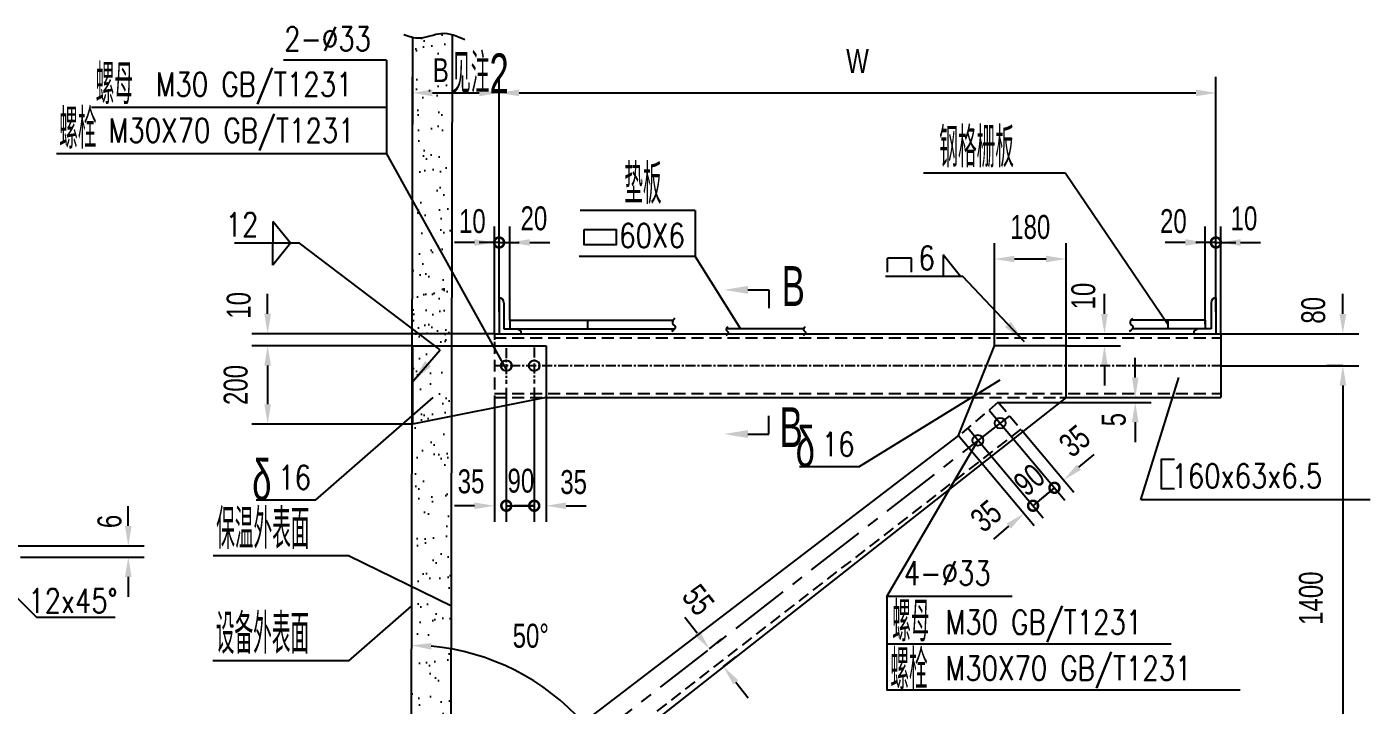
# Model space of a CAD drawing. Extents: x 148 to 221443, y -36682 to 6758.
# Drawn here: x 161938 to 165308, y -20373 to -18671 of the extents above; entities that cross this region are included whole.
import ezdxf
from ezdxf.enums import TextEntityAlignment as Align

# ---------------------------------------------------------------- set-up
doc = ezdxf.new("R2010")
doc.units = 0
doc.header["$LTSCALE"] = 10
doc.header["$MEASUREMENT"] = 0
for name, pattern in [('CENTERX2', [4, 2.5, -0.5, 0.5, -0.5]), ('HIDDENX2', [0.75, 0.5, -0.25]), ('PHANTOM', [2.5, 1.25, -0.25, 0.25, -0.25, 0.25, -0.25])]:
    doc.linetypes.add(name, pattern=pattern)
for name, color, linetype in [('2', 4, 'Continuous'), ('3', 255, 'Continuous'), ('6', 4, 'PHANTOM'), ('9', 6, 'Continuous'), ('CENTER', 1, 'CENTERX2'), ('WHITE', 7, 'Continuous')]:
    doc.layers.add(name, color=color, linetype=linetype)
doc.styles.add('HZ', font='ROMS.SHX', dxfattribs={"width": 0.75, "bigfont": 'GBCBIG.SHX'})
doc.styles.get("Standard").update_dxf_attribs({"font": 'wison_e.shx', "width": 0.75, "bigfont": 'wison_c.shx'})
doc.styles.add('XW', font='ROMANS.shx', dxfattribs={"width": 0.85})
doc.dimstyles.new('DIM1', dxfattribs={"dimscale": 20, "dimtxt": 3, "dimasz": 2.5, "dimexe": 2, "dimexo": 0, "dimgap": 1, "dimtad": 0, "dimdec": 0, "dimzin": 0, "dimdsep": 46, "dimtxsty": 'Standard', "dimcen": 2, "dimclrd": 3, "dimclre": 3, "dimclrt": 3, "dimadec": 0, "dimazin": 0, "dimtfac": 0.666667, "dimtdec": 0, "dimtofl": 0, "dimtmove": 2, "dimatfit": 1, "dimfxl": 2, "dimtvp": 1.333333, "dimtolj": 1, "dimtzin": 0, "dimarcsym": 0})

# ---------------------------------------------------------------- blocks, each defined once
blk = doc.blocks.new('*D1631')
at = {"layer": '2', "color": 3, "lineweight": -2}
for p, q in [((164641.7, -19390.9), (164641.7, -19340.9)), ((164473.1, -19440.9), (164681.7, -19440.9)), ((164545.3, -19470.8), (164681.7, -19470.8)), ((164641.7, -19520.8), (164641.7, -19570.8))]:
    blk.add_line(p, q, dxfattribs=at)
at = {"layer": '2', "color": 3}
for points in [[(164633.4, -19390.9), (164650, -19390.9), (164641.7, -19440.9)], [(164650, -19520.8), (164633.4, -19520.8), (164641.7, -19470.8)]]:
    blk.add_solid(points, dxfattribs=at)
at = {"layer": 'Defpoints', "color": 0}
for p in [(164473.1, -19440.9), (164641.7, -19440.9), (164545.3, -19470.8)]:
    blk.add_point(p, dxfattribs=at)
at = {"layer": '2', "color": 3, "insert": (164589, -19346.3), "char_height": 60, "attachment_point": 5, "rotation": 90}
blk.add_mtext('\\A1;10', dxfattribs=at)
blk = doc.blocks.new('*D1632')
at = {"layer": '2', "color": 3, "lineweight": -2}
for p, q in [((164718.9, -19550.9), (164718.9, -19500.9)), ((164375.4, -19612.9), (164758.9, -19612.9)), ((164529.7, -19600.9), (164758.9, -19600.9)), ((164718.9, -19662.9), (164718.9, -19712.9))]:
    blk.add_line(p, q, dxfattribs=at)
at = {"layer": '2', "color": 3}
for points in [[(164710.6, -19550.9), (164727.3, -19550.9), (164718.9, -19600.9)], [(164727.3, -19662.9), (164710.6, -19662.9), (164718.9, -19612.9)]]:
    blk.add_solid(points, dxfattribs=at)
at = {"layer": 'Defpoints', "color": 0}
for p in [(164375.4, -19612.9), (164529.7, -19600.9), (164718.9, -19600.9)]:
    blk.add_point(p, dxfattribs=at)
at = {"layer": '2', "color": 3, "insert": (164665.5, -19656.3), "char_height": 60, "attachment_point": 5, "rotation": 90}
blk.add_mtext('\\A1;5', dxfattribs=at)
blk = doc.blocks.new('_DotSmall')
at = {"layer": 'WHITE', "color": 0, "const_width": 0.5}
blk.add_lwpolyline([(-0.0625, 0, 1), (0.0625, 0, 1)], format="xyb", close=True, dxfattribs=at)
blk = doc.blocks.new('*D1633')
at = {"layer": '2', "color": 3, "lineweight": -2}
for p, q in [((164433.3, -19681.8), (164564.9, -19838.6)), ((164410.3, -19701.1), (164541.9, -19857.9)), ((164577.5, -19775.9), (164615.8, -19743.7)), ((164516.2, -19827.3), (164477.9, -19859.4))]:
    blk.add_line(p, q, dxfattribs=at)
at = {"layer": '2', "color": 3}
blk.add_solid([(164572.1, -19769.5), (164582.8, -19782.2), (164539.2, -19808)], dxfattribs=at)
at = {"layer": 'Defpoints', "color": 0}
for p in [(164433.3, -19681.8), (164410.3, -19701.1), (164539.2, -19808)]:
    blk.add_point(p, dxfattribs=at)
at = {"layer": '2', "color": 3, "lineweight": -2, "xscale": 50, "yscale": 50, "zscale": 50, "rotation": 39.99999999980513}
blk.add_blockref('_DotSmall', (164516.2, -19827.3), dxfattribs=at)
at = {"layer": '2', "color": 3, "insert": (164567, -19709.8), "char_height": 60, "attachment_point": 5, "rotation": 40}
blk.add_mtext('\\A1;35', dxfattribs=at)
blk = doc.blocks.new('*D1634')
at = {"layer": '2', "color": 3, "lineweight": -2}
for p, q in [((163122.9, -19385.8), (163122.9, -18796.5)), ((164921.3, -19385.9), (164921.3, -18796.5)), ((163172.9, -18836.5), (164871.3, -18836.5))]:
    blk.add_line(p, q, dxfattribs=at)
at = {"layer": '2', "color": 3}
for points in [[(163172.9, -18828.2), (163172.9, -18844.9), (163122.9, -18836.5)], [(164871.3, -18844.9), (164871.3, -18828.2), (164921.3, -18836.5)]]:
    blk.add_solid(points, dxfattribs=at)
at = {"layer": 'Defpoints', "color": 0}
for p in [(164921.3, -18836.5), (163122.9, -19385.8), (164921.3, -19385.9)]:
    blk.add_point(p, dxfattribs=at)
at = {"layer": '2', "color": 3, "insert": (164022.1, -18756.5), "char_height": 60, "attachment_point": 5}
blk.add_mtext('\\A1;W', dxfattribs=at)
blk = doc.blocks.new('*D1635')
at = {"layer": '2', "color": 3, "lineweight": -2}
for p, q in [((163210.9, -19575.5), (163210.9, -19912.3)), ((163240.9, -19600.8), (163240.9, -19912.3)), ((163210.9, -19872.3), (163160.9, -19872.3)), ((163290.9, -19872.3), (163340.9, -19872.3))]:
    blk.add_line(p, q, dxfattribs=at)
at = {"layer": '2', "color": 3}
blk.add_solid([(163290.9, -19864), (163290.9, -19880.7), (163240.9, -19872.3)], dxfattribs=at)
at = {"layer": 'Defpoints', "color": 0}
for p in [(163210.9, -19575.5), (163240.9, -19600.8), (163240.9, -19872.3)]:
    blk.add_point(p, dxfattribs=at)
at = {"layer": '2', "color": 3, "lineweight": -2, "xscale": 50, "yscale": 50, "zscale": 50}
blk.add_blockref('_DotSmall', (163210.9, -19872.3), dxfattribs=at)
at = {"layer": '2', "color": 3, "insert": (163309.8, -19813.3), "char_height": 60, "attachment_point": 5}
blk.add_mtext('\\A1;35', dxfattribs=at)
blk = doc.blocks.new('*D1636')
at = {"layer": '2', "color": 3, "lineweight": -2}
for p, q in [((163140.9, -19576.3), (163140.9, -19912.3)), ((163210.9, -19575.5), (163210.9, -19912.3)), ((163140.9, -19872.3), (163210.9, -19872.3))]:
    blk.add_line(p, q, dxfattribs=at)
at = {"layer": 'Defpoints', "color": 0}
for p in [(163140.9, -19576.3), (163210.9, -19575.5), (163210.9, -19872.3)]:
    blk.add_point(p, dxfattribs=at)
at = {"layer": '2', "color": 3, "lineweight": -2, "xscale": 50, "yscale": 50, "zscale": 50, "rotation": 180}
blk.add_blockref('_DotSmall', (163140.9, -19872.3), dxfattribs=at)
at = {"layer": '2', "color": 3, "lineweight": -2, "xscale": 50, "yscale": 50, "zscale": 50}
blk.add_blockref('_DotSmall', (163210.9, -19872.3), dxfattribs=at)
at = {"layer": '2', "color": 3, "insert": (163177.5, -19809.8), "char_height": 60, "attachment_point": 5}
blk.add_mtext('\\A1;90', dxfattribs=at)
blk = doc.blocks.new('*D1637')
at = {"layer": '2', "color": 3, "lineweight": -2}
for p, q in [((163140.9, -19576.3), (163140.9, -19912.3)), ((163110.9, -19600.8), (163110.9, -19912.3)), ((163060.9, -19872.3), (163010.9, -19872.3)), ((163140.9, -19872.3), (163190.9, -19872.3))]:
    blk.add_line(p, q, dxfattribs=at)
at = {"layer": '2', "color": 3}
blk.add_solid([(163060.9, -19880.7), (163060.9, -19864), (163110.9, -19872.3)], dxfattribs=at)
at = {"layer": 'Defpoints', "color": 0}
for p in [(163140.9, -19576.3), (163110.9, -19600.8), (163140.9, -19872.3)]:
    blk.add_point(p, dxfattribs=at)
at = {"layer": '2', "color": 3, "lineweight": -2, "xscale": 50, "yscale": 50, "zscale": 50, "rotation": 180}
blk.add_blockref('_DotSmall', (163140.9, -19872.3), dxfattribs=at)
at = {"layer": '2', "color": 3, "insert": (163052.4, -19811.5), "char_height": 60, "attachment_point": 5}
blk.add_mtext('\\A1;35', dxfattribs=at)
blk = doc.blocks.new('*D1638')
at = {"layer": '2', "color": 3, "lineweight": -2}
for p, q in [((162542.1, -19390.8), (162542.1, -19340.8)), ((163110.9, -19440.8), (162502.1, -19440.8)), ((162905.5, -19470.8), (162502.1, -19470.8)), ((162542.1, -19520.8), (162542.1, -19570.8))]:
    blk.add_line(p, q, dxfattribs=at)
at = {"layer": '2', "color": 3}
for points in [[(162533.8, -19390.8), (162550.5, -19390.8), (162542.1, -19440.8)], [(162550.5, -19520.8), (162533.8, -19520.8), (162542.1, -19470.8)]]:
    blk.add_solid(points, dxfattribs=at)
at = {"layer": 'Defpoints', "color": 0}
for p in [(162542.1, -19440.8), (163110.9, -19440.8), (162905.5, -19470.8)]:
    blk.add_point(p, dxfattribs=at)
at = {"layer": '2', "color": 3, "insert": (162469.6, -19369.5), "char_height": 60, "attachment_point": 5, "rotation": 90}
blk.add_mtext('\\A1;10', dxfattribs=at)
blk = doc.blocks.new('*D1639')
at = {"layer": '2', "color": 3, "lineweight": -2}
for p, q in [((162905.5, -19470.8), (162502.1, -19470.8)), ((162542.1, -19520.8), (162542.1, -19617.8)), ((162905.5, -19667.8), (162502.1, -19667.8))]:
    blk.add_line(p, q, dxfattribs=at)
at = {"layer": '2', "color": 3}
for points in [[(162550.5, -19520.8), (162533.8, -19520.8), (162542.1, -19470.8)], [(162533.8, -19617.8), (162550.5, -19617.8), (162542.1, -19667.8)]]:
    blk.add_solid(points, dxfattribs=at)
at = {"layer": 'Defpoints', "color": 0}
for p in [(162905.5, -19470.8), (162542.1, -19667.8), (162905.5, -19667.8)]:
    blk.add_point(p, dxfattribs=at)
at = {"layer": '2', "color": 3, "insert": (162462.1, -19569.3), "char_height": 60, "attachment_point": 5, "rotation": 90}
blk.add_mtext('\\A1;200', dxfattribs=at)
blk = doc.blocks.new('*D1640')
at = {"layer": '2', "color": 3, "lineweight": -2}
blk.add_arc((162901.4, -20800.6), 577.9, 41.4279, 84.9036, dxfattribs=at)
at = {"layer": '2', "color": 3}
for points in [[(162953.1, -20216.6), (162952.4, -20233.3), (162902.8, -20222.7)], [(163328.2, -20423.4), (163341.2, -20413), (163366.1, -20457.1)]]:
    blk.add_solid(points, dxfattribs=at)
at = {"layer": 'Defpoints', "color": 0}
for p in [(162905.5, -19101.8), (163967.2, -20012.8), (163238.9, -20331.5), (163085, -20664.9), (162901.1, -20929.7)]:
    blk.add_point(p, dxfattribs=at)
at = {"layer": '2', "color": 3, "insert": (163202.4, -20198.8), "char_height": 60, "attachment_point": 5, "rotation": 0.1}
blk.add_mtext('50%%D', dxfattribs=at)
blk = doc.blocks.new('*D1645')
at = {"layer": '2', "color": 3, "lineweight": -2}
for p, q in [((164410.3, -19701.1), (164541.9, -19857.9)), ((164356.7, -19746.1), (164488.3, -19902.9)), ((164462.6, -19872.3), (164516.2, -19827.3))]:
    blk.add_line(p, q, dxfattribs=at)
at = {"layer": 'Defpoints', "color": 0}
for p in [(164410.3, -19701.1), (164356.7, -19746.1), (164516.2, -19827.3)]:
    blk.add_point(p, dxfattribs=at)
at = {"layer": '2', "color": 3, "lineweight": -2, "xscale": 50, "yscale": 50, "zscale": 50}
for p, rotation in [((164516.2, -19827.3), 39.9999999997998), ((164462.6, -19872.3), 219.9999999997998)]:
    blk.add_blockref('_DotSmall', p, dxfattribs=dict(at, rotation=rotation))
at = {"layer": '2', "color": 3, "insert": (164453, -19807.1), "char_height": 60, "attachment_point": 5, "rotation": 40}
blk.add_mtext('\\A1;90', dxfattribs=at)
blk = doc.blocks.new('*D1646')
at = {"layer": '2', "color": 3, "lineweight": -2}
for p, q in [((164356.7, -19746.1), (164488.3, -19902.9)), ((164333.7, -19765.4), (164465.3, -19922.2)), ((164462.6, -19872.3), (164500.9, -19840.1)), ((164401.3, -19923.7), (164363, -19955.8))]:
    blk.add_line(p, q, dxfattribs=at)
at = {"layer": '2', "color": 3}
blk.add_solid([(164406.6, -19930.1), (164395.9, -19917.3), (164439.6, -19891.6)], dxfattribs=at)
at = {"layer": 'Defpoints', "color": 0}
for p in [(164356.7, -19746.1), (164333.7, -19765.4), (164462.6, -19872.3)]:
    blk.add_point(p, dxfattribs=at)
at = {"layer": '2', "color": 3, "lineweight": -2, "xscale": 50, "yscale": 50, "zscale": 50, "rotation": 219.9999999997785}
blk.add_blockref('_DotSmall', (164462.6, -19872.3), dxfattribs=at)
at = {"layer": '2', "color": 3, "insert": (164344.7, -19898), "char_height": 60, "attachment_point": 5, "rotation": 40}
blk.add_mtext('\\A1;35', dxfattribs=at)
blk = doc.blocks.new('*D1647')
at = {"layer": '2', "color": 3, "lineweight": -2}
for p, q in [((162905.5, -18954.4), (162905.5, -18796.5)), ((163122.9, -19385.8), (163122.9, -18796.5)), ((162955.5, -18836.5), (163072.9, -18836.5))]:
    blk.add_line(p, q, dxfattribs=at)
at = {"layer": '2', "color": 3}
for points in [[(162955.5, -18828.2), (162955.5, -18844.9), (162905.5, -18836.5)], [(163072.9, -18844.9), (163072.9, -18828.2), (163122.9, -18836.5)]]:
    blk.add_solid(points, dxfattribs=at)
at = {"layer": 'Defpoints', "color": 0}
for p in [(163122.9, -18836.5), (162905.5, -18954.4), (163122.9, -19385.8)]:
    blk.add_point(p, dxfattribs=at)
at = {"layer": '2', "color": 3, "insert": (162976.6, -18779.5), "char_height": 60, "attachment_point": 5}
blk.add_mtext('\\A1;B', dxfattribs=at)
blk = doc.blocks.new('*D1648')
at = {"layer": '2', "color": 3, "lineweight": -2}
for p, q in [((163122.9, -19365.8), (163122.9, -19171.9)), ((163149.9, -19406.8), (163149.9, -19171.9)), ((163122.9, -19211.9), (163072.9, -19211.9)), ((163199.9, -19211.9), (163249.9, -19211.9))]:
    blk.add_line(p, q, dxfattribs=at)
at = {"layer": '2', "color": 3}
blk.add_solid([(163199.9, -19203.5), (163199.9, -19220.2), (163149.9, -19211.9)], dxfattribs=at)
at = {"layer": 'Defpoints', "color": 0}
for p in [(163122.9, -19211.9), (163122.9, -19365.8), (163149.9, -19406.8)]:
    blk.add_point(p, dxfattribs=at)
at = {"layer": '2', "color": 3, "lineweight": -2, "xscale": 50, "yscale": 50, "zscale": 50}
blk.add_blockref('_DotSmall', (163122.9, -19211.9), dxfattribs=at)
at = {"layer": '2', "color": 3, "insert": (163210.2, -19151.7), "char_height": 60, "attachment_point": 5}
blk.add_mtext('\\A1;20', dxfattribs=at)
blk = doc.blocks.new('*D1649')
at = {"layer": '2', "color": 3, "lineweight": -2}
for p, q in [((163110.9, -19440.8), (163110.9, -19171.9)), ((163122.9, -19365.8), (163122.9, -19171.9)), ((163060.9, -19211.9), (163010.9, -19211.9)), ((163122.9, -19211.9), (163172.9, -19211.9))]:
    blk.add_line(p, q, dxfattribs=at)
at = {"layer": '2', "color": 3}
blk.add_solid([(163060.9, -19220.2), (163060.9, -19203.5), (163110.9, -19211.9)], dxfattribs=at)
at = {"layer": 'Defpoints', "color": 0}
for p in [(163122.9, -19211.9), (163122.9, -19365.8), (163110.9, -19440.8)]:
    blk.add_point(p, dxfattribs=at)
at = {"layer": '2', "color": 3, "lineweight": -2, "xscale": 50, "yscale": 50, "zscale": 50, "rotation": 180}
blk.add_blockref('_DotSmall', (163122.9, -19211.9), dxfattribs=at)
at = {"layer": '2', "color": 3, "insert": (163055.7, -19158.6), "char_height": 60, "attachment_point": 5}
blk.add_mtext('\\A1;10', dxfattribs=at)
blk = doc.blocks.new('*D1650')
at = {"layer": '2', "color": 3, "lineweight": -2}
for p, q in [((164365.7, -19470.8), (164365.7, -19213.3)), ((164545.3, -19470.8), (164545.3, -19213.3)), ((164495.3, -19253.3), (164415.7, -19253.3))]:
    blk.add_line(p, q, dxfattribs=at)
at = {"layer": '2', "color": 3}
for points in [[(164415.7, -19245), (164415.7, -19261.6), (164365.7, -19253.3)], [(164495.3, -19261.6), (164495.3, -19245), (164545.3, -19253.3)]]:
    blk.add_solid(points, dxfattribs=at)
at = {"layer": 'Defpoints', "color": 0}
for p in [(164365.7, -19253.3), (164365.7, -19470.8), (164545.3, -19470.8)]:
    blk.add_point(p, dxfattribs=at)
at = {"layer": '2', "color": 3, "insert": (164455.5, -19173.3), "char_height": 60, "attachment_point": 5}
blk.add_mtext('\\A1;180', dxfattribs=at)
blk = doc.blocks.new('*D1651')
at = {"layer": '2', "color": 3, "lineweight": -2}
for p, q in [((165239.9, -19390.9), (165239.9, -19340.9)), ((164933.3, -19440.9), (165279.9, -19440.9)), ((164933.3, -19520.9), (165279.9, -19520.9)), ((165239.9, -19570.9), (165239.9, -19620.9))]:
    blk.add_line(p, q, dxfattribs=at)
at = {"layer": '2', "color": 3}
for points in [[(165231.5, -19390.9), (165248.2, -19390.9), (165239.9, -19440.9)], [(165248.2, -19570.9), (165231.5, -19570.9), (165239.9, -19520.9)]]:
    blk.add_solid(points, dxfattribs=at)
at = {"layer": 'Defpoints', "color": 0}
for p in [(164933.3, -19440.9), (164933.3, -19520.9), (165239.9, -19520.9)]:
    blk.add_point(p, dxfattribs=at)
at = {"layer": '2', "color": 3, "insert": (165165.9, -19382), "char_height": 60, "attachment_point": 5, "rotation": 90}
blk.add_mtext('\\A1;80', dxfattribs=at)
blk = doc.blocks.new('*D1652')
at = {"layer": '2', "color": 3, "lineweight": -2}
for p, q in [((164921.3, -19365.9), (164921.3, -19171.9)), ((164933.3, -19440.9), (164933.3, -19171.9)), ((164921.3, -19211.9), (164871.3, -19211.9)), ((164983.3, -19211.9), (165033.3, -19211.9))]:
    blk.add_line(p, q, dxfattribs=at)
at = {"layer": '2', "color": 3}
blk.add_solid([(164983.3, -19203.5), (164983.3, -19220.2), (164933.3, -19211.9)], dxfattribs=at)
at = {"layer": 'Defpoints', "color": 0}
for p in [(164921.3, -19211.9), (164921.3, -19365.9), (164933.3, -19440.9)]:
    blk.add_point(p, dxfattribs=at)
at = {"layer": '2', "color": 3, "lineweight": -2, "xscale": 50, "yscale": 50, "zscale": 50}
blk.add_blockref('_DotSmall', (164921.3, -19211.9), dxfattribs=at)
at = {"layer": '2', "color": 3, "insert": (164991.8, -19151.7), "char_height": 60, "attachment_point": 5}
blk.add_mtext('\\A1;10', dxfattribs=at)
blk = doc.blocks.new('*D1653')
at = {"layer": '2', "color": 3, "lineweight": -2}
for p, q in [((164894.3, -19416.9), (164894.3, -19171.9)), ((164921.3, -19365.9), (164921.3, -19171.9)), ((164844.3, -19211.9), (164794.3, -19211.9)), ((164921.3, -19211.9), (164971.3, -19211.9))]:
    blk.add_line(p, q, dxfattribs=at)
at = {"layer": '2', "color": 3}
blk.add_solid([(164844.3, -19220.2), (164844.3, -19203.5), (164894.3, -19211.9)], dxfattribs=at)
at = {"layer": 'Defpoints', "color": 0}
for p in [(164921.3, -19211.9), (164921.3, -19365.9), (164894.3, -19416.9)]:
    blk.add_point(p, dxfattribs=at)
at = {"layer": '2', "color": 3, "lineweight": -2, "xscale": 50, "yscale": 50, "zscale": 50, "rotation": 180}
blk.add_blockref('_DotSmall', (164921.3, -19211.9), dxfattribs=at)
at = {"layer": '2', "color": 3, "insert": (164814.6, -19158.6), "char_height": 60, "attachment_point": 5}
blk.add_mtext('\\A1;20', dxfattribs=at)
blk = doc.blocks.new('*D1655')
at = {"layer": '2', "color": 3, "lineweight": -2}
for p, q in [((165239.9, -19520.9), (165199.9, -19520.9)), ((165239.9, -19570.9), (165239.9, -20637.6)), ((163062.6, -20687.6), (165279.9, -20687.6))]:
    blk.add_line(p, q, dxfattribs=at)
at = {"layer": '2', "color": 3}
for points in [[(165248.2, -19570.9), (165231.5, -19570.9), (165239.9, -19520.9)], [(165231.5, -20637.6), (165248.2, -20637.6), (165239.9, -20687.6)]]:
    blk.add_solid(points, dxfattribs=at)
at = {"layer": 'Defpoints', "color": 0}
for p in [(165239.9, -19520.9), (163062.6, -20687.6), (165239.9, -20687.6)]:
    blk.add_point(p, dxfattribs=at)
at = {"layer": '2', "color": 3, "insert": (165159.9, -20104.2), "char_height": 60, "attachment_point": 5, "rotation": 90}
blk.add_mtext('\\A1;1400', dxfattribs=at)
blk = doc.blocks.new('*D1667')
at = {"layer": '2', "color": 3, "lineweight": -2}
for p, q in [((163619.6, -20191.9), (163588.8, -20152.6)), ((163650.5, -20231.2), (163682, -20206.5)), ((163685.7, -20276), (163717.2, -20251.3)), ((163716.6, -20315.3), (163747.5, -20354.6))]:
    blk.add_line(p, q, dxfattribs=at)
at = {"layer": '2', "color": 3}
for points in [[(163613.1, -20197), (163626.2, -20186.7), (163650.5, -20231.2)], [(163723.2, -20310.2), (163710.1, -20320.5), (163685.7, -20276)]]:
    blk.add_solid(points, dxfattribs=at)
at = {"layer": 'Defpoints', "color": 0}
for p in [(163650.5, -20231.2), (163685.7, -20276), (163685.7, -20276)]:
    blk.add_point(p, dxfattribs=at)
at = {"layer": '2', "color": 3, "insert": (163622.6, -20108.5), "char_height": 60, "attachment_point": 5, "rotation": 308.1481}
blk.add_mtext('\\A1;55', dxfattribs=at)
blk = doc.blocks.new('*D1674')
at = {"layer": '2', "color": 3, "lineweight": -2}
for p, q in [((161894.4, -20185.5), (161894.4, -20466.9)), ((161880.4, -20211), (161880.4, -20466.9)), ((161830.4, -20426.9), (161780.4, -20426.9)), ((161944.4, -20426.9), (161994.4, -20426.9))]:
    blk.add_line(p, q, dxfattribs=at)
at = {"layer": '2', "color": 3}
for points in [[(161830.4, -20435.2), (161830.4, -20418.6), (161880.4, -20426.9)], [(161944.4, -20418.6), (161944.4, -20435.2), (161894.4, -20426.9)]]:
    blk.add_solid(points, dxfattribs=at)
at = {"layer": 'Defpoints', "color": 0}
for p in [(161894.4, -20185.5), (161880.4, -20211), (161894.4, -20426.9)]:
    blk.add_point(p, dxfattribs=at)
at = {"layer": '2', "color": 3, "insert": (161832, -20386.8), "char_height": 60, "attachment_point": 5}
blk.add_mtext('\\A1;2', dxfattribs=at)
blk = doc.blocks.new('*D1679')
at = {"layer": '2', "color": 3, "lineweight": -2}
for p, q in [((162192.4, -19923), (162192.4, -19873)), ((161751.4, -19973), (162232.4, -19973)), ((161922.4, -20001), (162232.4, -20001)), ((162192.4, -20051), (162192.4, -20101))]:
    blk.add_line(p, q, dxfattribs=at)
at = {"layer": '2', "color": 3}
for points in [[(162184.1, -19923), (162200.8, -19923), (162192.4, -19973)], [(162200.8, -20051), (162184.1, -20051), (162192.4, -20001)]]:
    blk.add_solid(points, dxfattribs=at)
at = {"layer": 'Defpoints', "color": 0}
for p in [(161751.4, -19973), (161922.4, -20001), (162192.4, -20001)]:
    blk.add_point(p, dxfattribs=at)
at = {"layer": '2', "color": 3, "insert": (162145.5, -19911.7), "char_height": 60, "attachment_point": 5, "rotation": 90}
blk.add_mtext('\\A1;6', dxfattribs=at)

msp = doc.modelspace()

# ---------------------------------------------------------------- hatches: boundary and pattern name
at = {"layer": '6', "linetype": 'Continuous'}
h = msp.add_hatch(dxfattribs=at)
h.set_pattern_fill('AR-SAND', color=3, scale=40, style=0)
h.set_pattern_definition([(37.5, (161162.35, -22993.455), (-2.5197, 77.07295), [0, -60.8, 0, -68, 0, -65]), (7.5, (161162.35, -22993.46), (70.791, 112.8858), [0, -32.8, 0, -54.8, 0, -21]), (327.5, (161113.15, -22993.455), (124.5657, 0.2264), [0, -20, 0, -72, 0, -94]), (317.5, (161113.15, -22993.46), (120.245, 35.107), [0, -10, 0, -47.2, 0, -54])])
edge = h.paths.add_edge_path()
edge.add_line((162904.6803, -19105.0309), (163003.8579, -19283.7947))
edge.add_line((163003.8579, -19283.7947), (163005.027, -18690.4548))
edge.add_spline(control_points=[(163005.027, -18690.4548), (162995.9663, -18687.9043), (162968.7115, -18683.6892), (162935.2518, -18701.6433), (162911.2316, -18698.0172), (162905.485, -18696.62)], knot_values=[21.980657326, 21.980657326, 21.980657326, 21.980657326, 50.083759132, 106.292634173, 123.997218646, 123.997218646, 123.997218646, 123.997218646], degree=3, periodic=0)
edge.add_line((162905.485, -18696.62), (162904.6803, -19105.0309))
h.paths.add_polyline_path([(162903.9594, -19470.8448), (163003.4893, -19470.8448), (163003.8579, -19283.7947), (162904.6803, -19105.0309)])
h.paths.add_polyline_path([(162944.5857, -18734.463), (163008.5857, -18734.463), (163008.5857, -18824.463), (162944.5857, -18824.463)], flags=9)
h = msp.add_hatch(dxfattribs=at)
h.set_pattern_fill('AR-SAND', color=3, scale=40, style=0)
h.set_pattern_definition([(37.5, (149856.313, -21470.524), (-2.51973, 77.07295), [0, -60.8, 0, -68, 0, -65]), (7.5, (149856.31, -21470.52), (70.7911, 112.88584), [0, -32.8, 0, -54.8, 0, -21]), (327.5, (149807.113, -21470.524), (124.56567, 0.22636), [0, -20, 0, -72, 0, -94]), (317.5, (149807.11, -21470.52), (120.2451, 35.107), [0, -10, 0, -47.2, 0, -54])])
h.paths.add_polyline_path([(163000.6371, -19324.9018), (162901.0951, -19340.3329), (162901.0951, -20008.1198), (163000.6371, -20056.643)])
h.paths.add_polyline_path([(163000.6371, -20056.643), (162901.0951, -20008.1198), (162901.0951, -20599.5237), (163000.6371, -20572.8515)])
edge = h.paths.add_edge_path()
edge.add_line((163000.6371, -20795.7207), (162901.0951, -20879.2464))
edge.add_line((162901.0951, -20879.2464), (162901.0951, -20924.4425))
edge.add_spline(control_points=[(162901.0951, -20924.4425), (162906.8417, -20925.8397), (162930.8619, -20929.4658), (162964.3216, -20911.5117), (162991.5764, -20915.7268), (163000.6371, -20918.2773)], knot_values=[21.980657326, 21.980657326, 21.980657326, 21.980657326, 39.685241799, 95.89411684, 123.997218646, 123.997218646, 123.997218646, 123.997218646], degree=3, periodic=0)
edge.add_line((163000.6371, -20918.2773), (163000.6371, -20795.7207))

# ---------------------------------------------------------------- linework, layer by layer
for p, q in [((163122.9231, -19350.8494), (163122.9231, -19440.8494)), ((163134.9231, -19362.8494), (163134.9231, -19428.8494)), ((164909.2704, -19362.854), (164909.2704, -19428.854)), ((164921.2704, -19350.854), (164921.2704, -19440.854)), ((163149.9231, -19406.8494), (163149.9231, -19428.8494)), ((163149.9231, -19406.8494), (163559.4989, -19406.8494)), ((163344.6427, -19406.8494), (163344.6427, -19428.8494)), ((164894.2704, -19406.854), (164710.2046, -19406.854)), ((164801.022, -19406.854), (164801.022, -19428.854)), ((164894.2704, -19406.854), (164894.2704, -19428.854)), ((163110.9231, -19440.8494), (164933.2704, -19440.854)), ((163110.9231, -19440.8494), (163110.9231, -19455.8471)), ((163134.9231, -19428.8494), (163563.1466, -19428.8494)), ((163886.6983, -19428.8416), (163692.709, -19428.854)), ((164909.2704, -19428.854), (164711.4213, -19428.854)), ((164933.2704, -19440.854), (164933.2704, -19600.854)), ((162905.485, -19470.8448), (162905.485, -19667.8471)), ((162905.485, -19470.8448), (163240.9231, -19470.8448)), ((163240.9231, -19470.8448), (163240.9231, -19600.8494)), ((164275.8327, -19696.4163), (164365.7346, -19470.8494)), ((164545.2919, -19470.8494), (164365.7346, -19470.8494)), ((164545.2919, -19600.854), (164545.2919, -19470.8494)), ((164545.2919, -19600.854), (162901.0951, -20892.3004)), ((163240.9231, -19600.8494), (162905.485, -19667.8471)), ((163240.9231, -19600.6786), (164308.5946, -19600.854)), ((164545.2919, -19600.854), (164933.2704, -19600.854)), ((164275.8327, -19696.4163), (163108.9589, -20587.3413)), ((164275.8327, -19696.4163), (164333.6835, -19765.3603))]:
    msp.add_line(p, q)
for centre in [(163140.9231, -19520.8494), (163210.9231, -19520.8494), (164380.02, -19664.9421), (164324.265, -19708.2213)]:
    msp.add_circle(centre, 13.5)
for centre, start, end in [((163122.9231, -19362.8494), 360, 90), ((164921.2704, -19362.854), 90, 180), ((163166.9231, -19440.8494), 360, 90), ((164877.2704, -19440.854), 90, 180)]:
    msp.add_arc(centre, 12, start, end)
at = {"layer": '2'}
for p, q in [((162840.3625, -18754.2633), (162582.0318, -18754.2633)), ((162840.3625, -18754.2633), (162840.3625, -18989.1007)), ((162840.3625, -18873.5214), (162099.7329, -18873.5214)), ((162840.3625, -18989.1007), (162012.5315, -18989.1007)), ((164543.7697, -19037.6087), (164187.7428, -19037.6087)), ((164543.7697, -19037.6087), (164801.022, -19416.854)), ((163614.4005, -19131.8263), (163326.1182, -19131.8218)), ((163614.4005, -19131.8263), (163614.4005, -19247.4057)), ((162621.7426, -19213.7191), (162458.8673, -19213.7191)), ((162974.6855, -19481.3589), (162621.7426, -19213.7191)), ((163614.4005, -19247.4057), (163323.812, -19247.4011)), ((163614.4005, -19247.4057), (163728.5726, -19428.8517)), ((164157.2673, -19251.4869), (164097.2362, -19251.4869)), ((164097.2362, -19286.1459), (164097.2362, -19251.4869)), ((164157.2673, -19286.1459), (164157.2673, -19251.4869)), ((164286.1185, -19297.336), (164092.2823, -19297.336)), ((164440.8044, -19460.854), (164286.1185, -19297.336)), ((163747.3171, -19330.7752), (163799.4347, -19330.7752)), ((162905.485, -19561.5457), (162974.6855, -19481.3589)), ((164025.4583, -19774.6655), (164379.6678, -19556.75)), ((164733.312, -19857.2927), (164828.399, -19550.6844)), ((162661.8181, -19857.9323), (162957.5023, -19600.8882)), ((163747.3171, -19692.4782), (163799.4347, -19692.4782)), ((164095.6391, -20100.3161), (164324.5255, -19707.7745)), ((164025.4583, -19774.6655), (163876.5876, -19774.6655)), ((162661.8181, -19857.9323), (162512.9474, -19857.9323)), ((165308.2884, -19857.2927), (164733.312, -19857.2927)), ((162746.811, -19998.2624), (162405.1448, -19998.2624)), ((162746.811, -19998.2624), (163003.1371, -20123.2121)), ((161880.3828, -20070.0059), (161962.1281, -20151.7512)), ((164095.6391, -20100.3161), (164095.6391, -20335.1535)), ((164409.9798, -20100.3161), (164095.6391, -20100.3161)), ((161962.1281, -20151.7512), (162159.2586, -20151.7512)), ((162745.8871, -20261.5227), (162902.6712, -20124.6077)), ((164808.8703, -20219.5742), (164096.1617, -20219.5742)), ((162745.8871, -20261.5227), (162404.221, -20261.5227)), ((164982.3788, -20335.1535), (164095.6391, -20335.1535))]:
    msp.add_line(p, q, dxfattribs=at)
at = {"layer": '2', "color": 7}
for p, q in [((162599.0714, -19213.7191), (162555.3366, -19159.1046)), ((162555.3366, -19159.1046), (162555.3366, -19213.7191)), ((162599.0714, -19213.7191), (162555.3366, -19268.3335)), ((162555.3366, -19268.3335), (162555.3366, -19213.7191)), ((164237.072, -19242.7215), (164237.072, -19297.336)), ((164280.8067, -19297.336), (164237.072, -19242.7215)), ((164280.8067, -19297.336), (164237.072, -19297.336)), ((163799.4347, -19330.7752), (163799.4347, -19376.3223)), ((163799.4347, -19692.4782), (163799.4347, -19646.9311))]:
    msp.add_line(p, q, dxfattribs=at)
at = {"layer": '2', "color": 3, "linetype": 'Continuous'}
msp.add_lwpolyline([(163336.3356, -19178.9475), (163416.1831, -19178.9475), (163416.1831, -19217.9235), (163336.3356, -19217.9235)], close=True, dxfattribs=at)
at = {"layer": '2'}
msp.add_lwpolyline([(164817.5615, -19756.082), (164784.1178, -19756.082), (164784.1178, -19829.0009), (164817.5615, -19829.0009)], dxfattribs=at)
for points in [[(163747.3171, -19340.7752), (163747.3171, -19320.7752), (163687.3171, -19330.7752)], [(164406.836, -19410.3946), (164392.307, -19424.1389), (164440.8044, -19460.854)], [(162952.2106, -19522.6007), (162937.0541, -19509.5515), (162905.485, -19561.5457)], [(163747.3171, -19682.4782), (163747.3171, -19702.4782), (163687.3171, -19692.4782)]]:
    msp.add_solid(points, dxfattribs=at)
at = {"layer": '3', "linetype": 'HIDDENX2', "ltscale": 6}
for p, q in [((163110.9231, -19450.8494), (164933.2704, -19450.854)), ((163110.9231, -19460.8494), (163110.9231, -19600.8494)), ((163110.9231, -19590.8494), (164933.2704, -19590.854)), ((163110.9231, -19600.8494), (163240.9231, -19600.8494)), ((164375.4184, -19612.854), (164275.8327, -19696.4163)), ((164308.5946, -19600.854), (164545.2919, -19600.854)), ((164375.4184, -19612.854), (164436.8324, -19686.0443)), ((164431.9838, -19680.2659), (163065.9385, -20738.3156))]:
    msp.add_line(p, q, dxfattribs=at)
at = {"layer": '6', "color": 3, "linetype": 'Continuous'}
for p, q in [((162905.485, -18696.62), (162901.0951, -20924.4425)), ((163005.027, -18690.4548), (163000.6371, -20918.2773)), ((162840.3625, -18989.1007), (163140.9231, -19530.8494))]:
    msp.add_line(p, q, dxfattribs=at)
at = {"layer": '9', "linetype": 'Continuous'}
for points in [[(162884.1034, -18689.7865), (162922.7515, -18698.7999), (162977.7528, -18687.2112), (163037.0132, -18702.6628)], [(163563.6512, -19402.1176), (163557.7212, -19414.3668), (163564.8372, -19423.4549), (163555.7446, -19435.3089)], [(164711.9259, -19402.1222), (164705.9959, -19414.3713), (164713.1119, -19423.4595), (164704.0193, -19435.3135)], [(163696.6931, -19423.0328), (163692.7398, -19431.1989), (163697.4837, -19437.2576), (163691.422, -19445.1603)], [(163890.6801, -19423.0282), (163886.7268, -19431.1943), (163891.4707, -19437.2531), (163885.409, -19445.1558)]]:
    msp.add_spline(points, degree=3, dxfattribs=at)
at = {"layer": 'CENTER'}
for p, q in [((163140.9231, -19476.7779), (163140.9231, -19566.289)), ((163210.9231, -19475.2346), (163210.9231, -19565.5173)), ((163110.9231, -19520.8494), (164933.2704, -19520.854))]:
    msp.add_line(p, q, dxfattribs=at)
at = {"layer": 'CENTER', "ltscale": 6}
for p, q in [((164403.7011, -19646.5599), (163000.6371, -20735.672)), ((164352.4371, -19632.1376), (164410.288, -19701.0816)), ((164298.814, -19677.1327), (164356.6649, -19746.0767))]:
    msp.add_line(p, q, dxfattribs=at)

# ---------------------------------------------------------------- texts
at = {"layer": '2'}
for s, height, style, width, p in [('2-%%c33', 60, 'XW', 0.8, (162583.4251, -18730.8913)), ('M30 GB/T1231', 60, 'XW', 0.8, (162261.3579, -18845.1224)), ('M30X70 GB/T1231', 60, 'XW', 0.8, (162143.2469, -18960.6482)), ('钢格栅板', 100, 'HZ', 0.65, (164227.4374, -19023.2314)), ('B', 100, 'HZ', 0.65, (163831.9744, -19371.1175)), ('B', 100, 'HZ', 0.65, (163826.6133, -19725.3152)), ('160x63x6.5', 60, 'XW', 0.8, (164809.7037, -19827.5045)), ('保温外表面', 100, 'HZ', 0.65, (162413.0629, -19980.455)), ('螺母', 100, 'HZ', 0.65, (164109.0992, -20212.5946)), ('设备外表面', 100, 'HZ', 0.65, (162412.139, -20243.7153)), ('M30 GB/T1231', 60, 'XW', 0.8, (164243.1228, -20194.5789)), ('螺栓', 100, 'HZ', 0.65, (164104.4544, -20333.083)), ('M30X70 GB/T1231', 60, 'XW', 0.8, (164243.0929, -20310.0549))]:
    msp.add_text(s, height=height, dxfattribs=dict(at, style=style, width=width)).set_placement(p)
at = {"layer": '2', "color": 3, "linetype": 'Continuous'}
for s, height, style, width, p in [('见注2', 100, 'HZ', 0.65, (163005.027, -18837.5672)), ('螺母', 100, 'HZ', 0.65, (162110.5376, -18864.7024)), ('螺栓', 100, 'HZ', 0.65, (162019.1206, -18976.4941)), ('垫板', 100, 'HZ', 0.65, (163436.9103, -19115.1406)), ('60X6', 60, 'XW', 0.8, (163424.2463, -19224.4705)), ('δ', 100, 'HZ', 0.65, (163866.9297, -19774.0608)), ('δ', 100, 'HZ', 0.65, (162503.2896, -19857.3276)), ('4-%%c33', 60, 'XW', 0.8, (164138.3972, -20071.3543))]:
    msp.add_text(s, height=height, dxfattribs=dict(at, style=style, width=width)).set_placement(p)
at = {"layer": '2', "color": 3, "linetype": 'Continuous', "style": 'XW', "width": 0.8}
msp.add_text('12', height=60, dxfattribs=at).set_placement((162518.864, -19167.0574), align=Align.MIDDLE_RIGHT)
at = {"layer": '2', "style": 'XW', "width": 0.8}
for s, p in [('6', (164216.3621, -19250.6743)), ('12x45%%D', (162165.4638, -20110.6459))]:
    msp.add_text(s, height=60, dxfattribs=at).set_placement(p, align=Align.MIDDLE_RIGHT)
at = {"layer": '2', "color": 3, "style": 'XW', "width": 0.8}
for p in [(163932.4885, -19747.9729), (162568.8484, -19831.2397)]:
    msp.add_text('16', height=60, dxfattribs=at).set_placement(p)

# ---------------------------------------------------------------- dimensions: what is measured, and where the dimension line sits
at = {"layer": '2'}
dim = msp.add_linear_dim(base=(164921.2704, -18836.5372), p1=(163122.9231, -19385.8494), p2=(164921.2704, -19385.854), text='W', dimstyle='DIM1', dxfattribs=at)
dim.commit()
dim.dimension.update_dxf_attribs({"geometry": '*D1634', "text_midpoint": (164022.0967, -18756.5372)})
for base, p1, p2, text, picture, middle in [((163122.9231, -18836.5326), (162905.485, -18954.4405), (163122.9231, -19385.8494), 'B', '*D1647', (162976.5857, -18779.463)), ((161894.3828, -20426.9064), (161880.3828, -20211.0059), (161894.3828, -20185.5164), '2', '*D1674', (161832.0099, -20386.7777))]:
    dim = msp.add_linear_dim(base=base, p1=p1, p2=p2, text=text, dimstyle='DIM1', dxfattribs=at)
    dim.commit()
    dim.dimension.update_dxf_attribs({"geometry": picture, "text_midpoint": middle, "dimtype": 160})
dim = msp.add_angular_dim_2l(base=(163238.9039, -20331.4794), line1=((162905.485, -19101.8416), (162901.0951, -20929.6641)), line2=((163967.1967, -20012.8306), (163084.9698, -20664.9084)), text='50%%D', dimstyle='DIM1', dxfattribs=at)
dim.commit()
dim.dimension.update_dxf_attribs({"geometry": '*D1640', "text_midpoint": (163202.4247, -20198.8164), "dimtype": 162, "text_rotation": 0.1})
for base, p1, p2, text, override, picture, middle in [((163122.9231, -19211.8641), (163110.9231, -19440.8494), (163122.9231, -19365.8494), '10', {"dimblk2": 'DOTSMALL', "dimsah": 1}, '*D1649', (163055.7407, -19158.6136)), ((163122.9231, -19211.8641), (163149.9231, -19406.8494), (163122.9231, -19365.8494), '20', {"dimblk2": 'DOTSMALL', "dimsah": 1}, '*D1648', (163210.2161, -19151.6666)), ((164921.2704, -19211.8687), (164894.2704, -19416.854), (164921.2704, -19365.854), '20', {"dimblk2": 'DOTSMALL', "dimsah": 1}, '*D1653', (164814.5828, -19158.6181)), ((164921.2704, -19211.8687), (164933.2704, -19440.854), (164921.2704, -19365.854), '10', {"dimblk2": 'DOTSMALL', "dimsah": 1}, '*D1652', (164991.8187, -19151.6711)), ((163140.9231, -19872.3297), (163110.9231, -19600.8494), (163140.9231, -19576.289), '35', {"dimblk2": 'DOTSMALL', "dimsah": 1}, '*D1637', (163052.3889, -19811.5434)), ((163210.9231, -19872.3297), (163140.9231, -19576.289), (163210.9231, -19575.5173), '90', {"dimblk1": 'DotSmall', "dimblk2": 'DotSmall', "dimsah": 1}, '*D1636', (163177.5028, -19809.8066)), ((163240.9231, -19872.3297), (163210.9231, -19575.5173), (163240.9231, -19600.8494), '35', {"dimblk1": 'DOTSMALL', "dimsah": 1}, '*D1635', (163309.8433, -19813.2802))]:
    dim = msp.add_linear_dim(base=base, p1=p1, p2=p2, text=text, dimstyle='DIM1', override=override, dxfattribs=at)
    dim.commit()
    dim.dimension.update_dxf_attribs({"geometry": picture, "text_midpoint": middle, "dimtype": 160})
dim = msp.add_linear_dim(base=(164365.7346, -19253.2834), p1=(164545.2919, -19470.8494), p2=(164365.7346, -19470.8494), dimstyle='DIM1', dxfattribs=at)
dim.commit()
dim.dimension.update_dxf_attribs({"geometry": '*D1650', "text_midpoint": (164455.5132, -19173.2834)})
for base, p1, p2, text, picture, middle in [((164641.6993, -19440.854), (164545.2919, -19470.8494), (164473.1294, -19440.854), '10', '*D1631', (164588.9684, -19346.2576)), ((162542.1217, -19440.8494), (162905.485, -19470.8448), (163110.9231, -19440.8494), '10', '*D1638', (162469.5812, -19369.4967)), ((165239.8786, -19520.854), (164933.2704, -19440.854), (164933.2704, -19520.854), '80', '*D1651', (165165.8714, -19382.0314)), ((164718.9329, -19600.854), (164375.4184, -19612.854), (164529.7346, -19600.854), '5', '*D1632', (164665.4962, -19656.27)), ((162192.4409, -20001.0059), (161751.3828, -19973.0059), (161922.3828, -20001.0059), '6', '*D1679', (162145.4581, -19911.6703))]:
    dim = msp.add_linear_dim(base=base, p1=p1, p2=p2, angle=90, text=text, dimstyle='DIM1', dxfattribs=at)
    dim.commit()
    dim.dimension.update_dxf_attribs({"geometry": picture, "text_midpoint": middle, "dimtype": 160})
for base, p1, p2, text, picture, middle in [((162542.1217, -19667.8471), (162905.485, -19470.8448), (162905.485, -19667.8471), '200', '*D1639', (162462.1217, -19569.346)), ((165239.8786, -20687.61), (165239.8786, -19520.854), (163062.5537, -20687.61), '1400', '*D1655', (165159.8786, -20104.232))]:
    dim = msp.add_linear_dim(base=base, p1=p1, p2=p2, angle=90, text=text, dimstyle='DIM1', dxfattribs=at)
    dim.commit()
    dim.dimension.update_dxf_attribs({"geometry": picture, "text_midpoint": middle})
for base, p1, p2, text, override, picture, middle in [((164539.1596, -19807.9931), (164410.288, -19701.0816), (164433.2693, -19681.798), '35', {"dimblk1": 'DOTSMALL', "dimsah": 1}, '*D1633', (164567.0384, -19709.8024)), ((164516.1783, -19827.2767), (164356.6649, -19746.0767), (164410.288, -19701.0816), '90', {"dimblk1": 'DotSmall', "dimblk2": 'DotSmall', "dimsah": 1}, '*D1645', (164452.9536, -19807.1388)), ((164462.5552, -19872.2718), (164333.6835, -19765.3603), (164356.6649, -19746.0767), '35', {"dimblk2": 'DOTSMALL', "dimsah": 1}, '*D1646', (164344.6773, -19897.9861))]:
    dim = msp.add_linear_dim(base=base, p1=p1, p2=p2, angle=40, text=text, dimstyle='DIM1', override=override, dxfattribs=at)
    dim.commit()
    dim.dimension.update_dxf_attribs({"geometry": picture, "text_midpoint": middle, "dimtype": 160})
at = {"layer": '2', "color": 7}
dim = msp.add_linear_dim(base=(163685.7256, -20276.0067), p1=(163650.5312, -20231.1992), p2=(163685.7256, -20276.0067), angle=308.148125, text='55', dimstyle='DIM1', dxfattribs=at)
dim.commit()
dim.dimension.update_dxf_attribs({"geometry": '*D1667', "text_midpoint": (163622.5852, -20108.498), "dimtype": 161})

doc.saveas('drawing.dxf')
